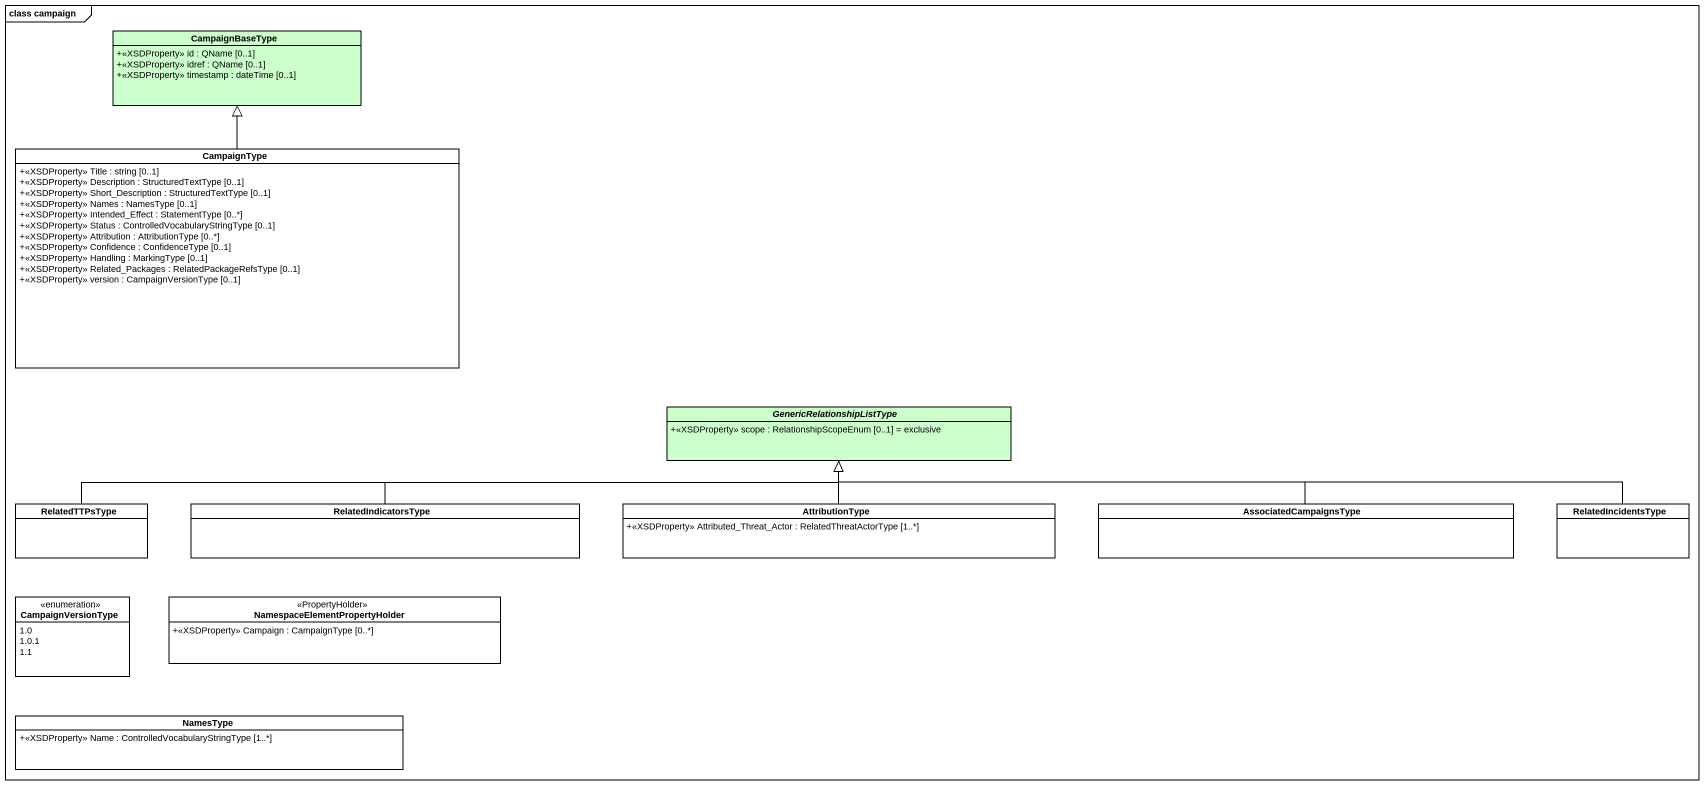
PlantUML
@startuml
mainframe class campaign
hide circle
hide empty members
skinparam classAttributeIconSize 0
class CampaignBaseType #CCFFCC {
  +<<XSDProperty>> id : QName [0..1]
  +<<XSDProperty>> idref : QName [0..1]
  +<<XSDProperty>> timestamp : dateTime [0..1]
}
class CampaignType {
  +<<XSDProperty>> Title : string [0..1]
  +<<XSDProperty>> Description : StructuredTextType [0..1]
  +<<XSDProperty>> Short_Description : StructuredTextType [0..1]
  +<<XSDProperty>> Names : NamesType [0..1]
  +<<XSDProperty>> Intended_Effect : StatementType [0..*]
  +<<XSDProperty>> Status : ControlledVocabularyStringType [0..1]
  +<<XSDProperty>> Attribution : AttributionType [0..*]
  +<<XSDProperty>> Confidence : ConfidenceType [0..1]
  +<<XSDProperty>> Handling : MarkingType [0..1]
  +<<XSDProperty>> Related_Packages : RelatedPackageRefsType [0..1]
  +<<XSDProperty>> version : CampaignVersionType [0..1]
}
abstract class GenericRelationshipListType #CCFFCC {
  +<<XSDProperty>> scope : RelationshipScopeEnum [0..1] = exclusive
}
class RelatedTTPsType
class RelatedIndicatorsType
class AttributionType {
  +<<XSDProperty>> Attributed_Threat_Actor : RelatedThreatActorType [1..*]
}
class AssociatedCampaignsType
class RelatedIncidentsType
enum CampaignVersionType {
  1.0
  1.0.1
  1.1
}
class "NamespaceElementPropertyHolder" as NamespaceElementPropertyHold <<PropertyHolder>> {
  +<<XSDProperty>> Campaign : CampaignType [0..*]
}
class NamesType {
  +<<XSDProperty>> Name : ControlledVocabularyStringType [1..*]
}
CampaignType -up-|> CampaignBaseType
RelatedTTPsType -right-|> GenericRelationshipListType
RelatedIndicatorsType -right-|> GenericRelationshipListType
AttributionType -up-|> GenericRelationshipListType
AssociatedCampaignsType -left-|> GenericRelationshipListType
RelatedIncidentsType -left-|> GenericRelationshipListType
@enduml
